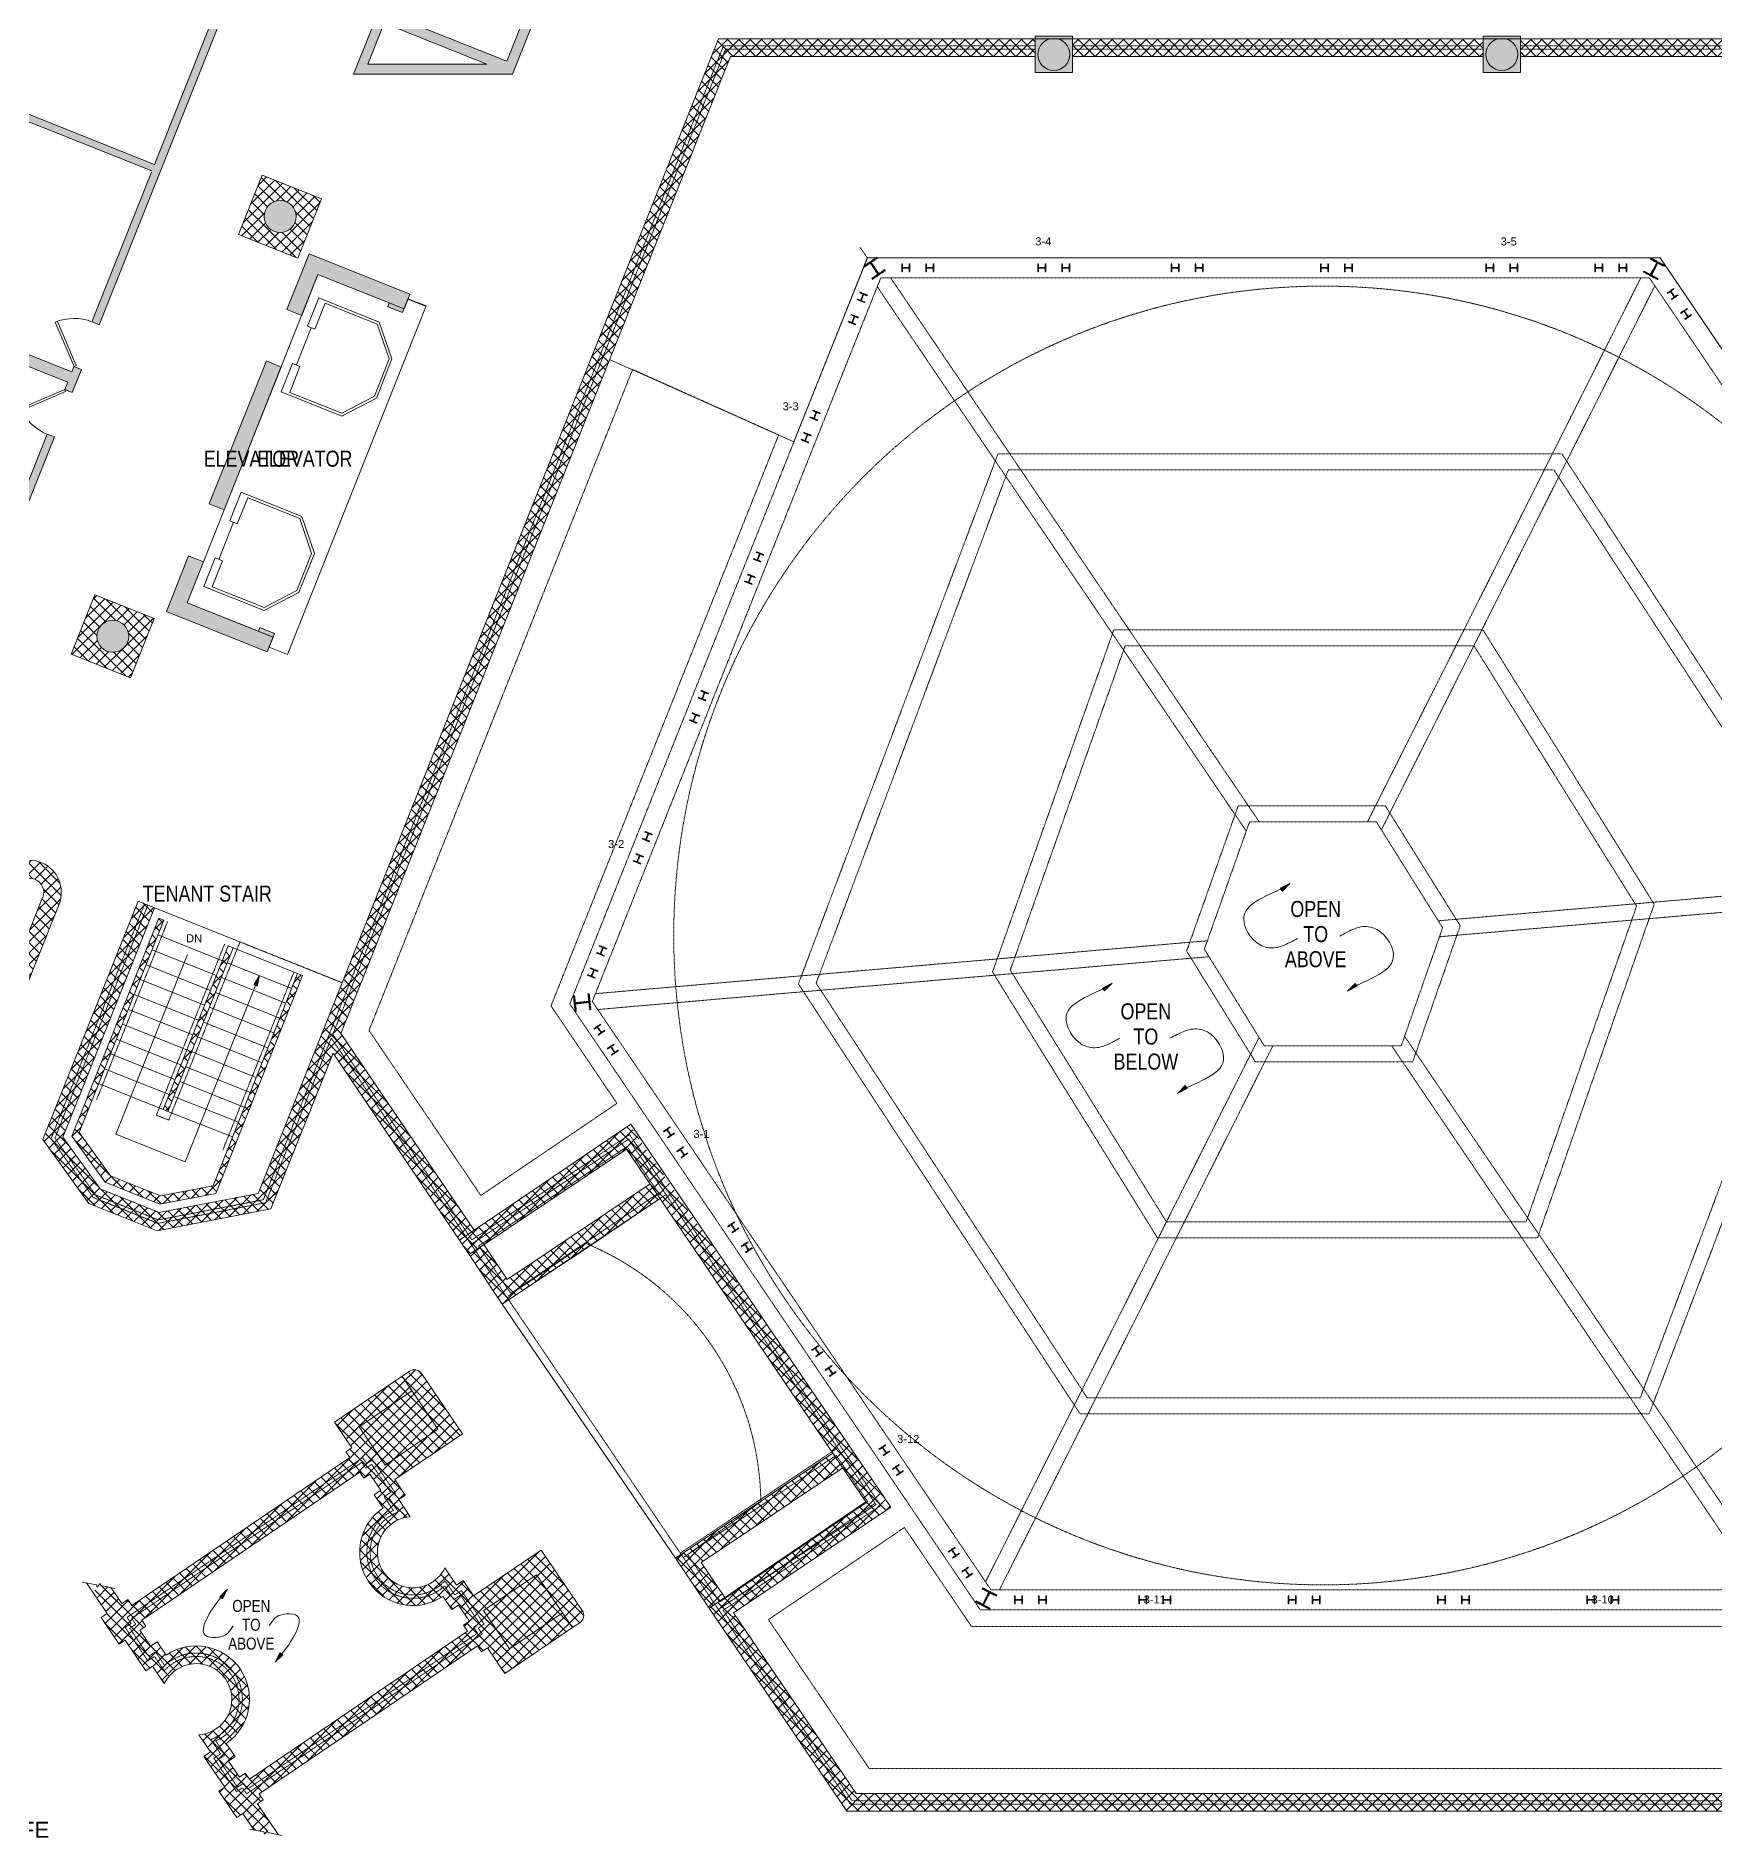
# Model space of a CAD drawing. Header units: inches. Extents: x -13 to 4331, y -638 to 2885.
# Drawn here: x 948 to 2208, y 160 to 1511 of the extents above; entities that cross this region are included whole.
import ezdxf

# ---------------------------------------------------------------- set-up
doc = ezdxf.new("R2010")
doc.units = ezdxf.units.IN
doc.header["$MEASUREMENT"] = 0
doc.linetypes.add('IMPORT-HIDDEN2 _2_', pattern=[0.09375, 0.0625, -0.03125])
doc.layers.get('DEFPOINTS').update_dxf_attribs({"lineweight": 9})
for name, color, linetype, lineweight in [('A-DOOR', 31, 'Continuous', 13), ('A-ELEV', 7, 'Continuous', 9), ('A-FLOR-LEVL', 7, 'Continuous', 9), ('A-FLOR-STRS', 7, 'Continuous', 9), ('A-GLAZ', 7, 'Continuous', 9), ('A-WALL', 113, 'Continuous', 9), ('A-WALL-PATT', 111, 'Continuous', 13), ('A-WALL-PRHT', 7, 'Continuous', 9), ('Chevy Chase Pavilion_3rd Floor Base_dwg', 8, 'Continuous', 9), ('DEMO', 7, 'IMPORT-HIDDEN2 _2_', 9), ('DEMO-RCP', 7, 'IMPORT-HIDDEN2 _2_', 9), ('NIC', 7, 'Continuous', 9), ('S-COLS', 52, 'Continuous', 13), ('SYMB', 7, 'Continuous', 9), ('TEXT', 7, 'Continuous', 9), ('TEXT - RCP', 7, 'Continuous', 9)]:
    doc.layers.add(name, color=color, linetype=linetype, lineweight=lineweight)
doc.styles.add('Arial', font='arial.ttf', dxfattribs={"height": 6})
doc.styles.add('Arial_1', font='arial.ttf', dxfattribs={"width": 0.8, "height": 12})
doc.styles.add('Arial_2', font='arial.ttf', dxfattribs={"width": 0.8, "height": 9})
doc.styles.add('Arial_3', font='arial.ttf', dxfattribs={"height": 12})
pattern_1 = [(45, (1725.905, 1495.674), (-4.24264, 4.24264), []), (135, (1725.905, 1495.674), (-4.24264, -4.24264), [])]
pattern_2 = [(45, (974.849, 1029.694), (-4.24264, 4.24264), []), (135, (974.849, 1029.694), (-4.24264, -4.24264), [])]
pattern_3 = [(45, (0, 0), (-4.24264, 4.24264), []), (135, (0, 0), (-4.24264, -4.24264), [])]

# ---------------------------------------------------------------- blocks, each defined once
blk = doc.blocks.new('Chevy Chase Pavilion_3rd Floor Base_dwg__U3-5518006-FIRST FLOOR POWER _ SIGNAL')
at = {"layer": 'A-DOOR', "color": 7, "lineweight": 9, "flags": 128}
blk.add_lwpolyline([(0, 0), (25.5, 25.5), (26.1, 24.8), (26.7, 24.2), (1.2, -1.2)], close=True, dxfattribs=at)
at = {"layer": 'A-DOOR', "color": 7, "lineweight": 9}
blk.add_arc((0, 0), 36, 0, 45, dxfattribs=at)
blk = doc.blocks.new('Chevy Chase Pavilion_3rd Floor Base_dwg__U3-5518005-FIRST FLOOR POWER _ SIGNAL')
at = {"layer": 'A-DOOR', "color": 7, "lineweight": 9, "flags": 128}
blk.add_lwpolyline([(0, 0), (25.5, 25.5), (26.1, 24.8), (26.7, 24.2), (1.2, -1.2)], close=True, dxfattribs=at)
at = {"layer": 'A-DOOR', "color": 7, "lineweight": 9}
blk.add_arc((0, 0), 36, 0, 45, dxfattribs=at)
blk = doc.blocks.new('Chevy Chase Pavilion_3rd Floor Base_dwg_cut-5518009-FIRST FLOOR POWER _ SIGNAL')
at = {"layer": 'SYMB', "flags": 128}
blk.add_lwpolyline([(-1, 0), (-0.125, 0), (-0.0625, -0.125), (0.0625, 0.125), (0.125, 0), (1, 0)], dxfattribs=at)
blk = doc.blocks.new('Chevy Chase Pavilion_3rd Floor Base_dwg_col-W-5518012-FIRST FLOOR POWER _ SIGNAL')
at = {"layer": 'A-WALL-PATT', "linetype": 'IMPORT-HIDDEN2 _2_', "lineweight": 9}
blk.add_hatch(color=7, dxfattribs=at).paths.add_polyline_path([(1, 1), (1, 0.92), (0.54, 0.92), (0.54, 0.08), (1, 0.08), (1, 0), (0, 0), (0, 0.08), (0.46, 0.08), (0.46, 0.92), (0, 0.92), (0, 1), (0.9, 1)], flags=0)
at = {"layer": 'DEMO', "flags": 128}
blk.add_lwpolyline([(0, 0.08), (0.46, 0.08), (0.46, 0.92), (0, 0.92), (0, 1), (1, 1), (1, 0.92), (0.54, 0.92), (0.54, 0.08), (1, 0.08), (1, 0), (0, 0)], close=True, dxfattribs=at)
blk = doc.blocks.new('Chevy Chase Pavilion_3rd Floor Base_dwg_col-W-5518015-FIRST FLOOR POWER _ SIGNAL')
at = {"layer": 'A-WALL-PATT', "linetype": 'IMPORT-HIDDEN2 _2_', "lineweight": 9}
blk.add_hatch(color=7, dxfattribs=at).paths.add_polyline_path([(1, 1), (0, 1), (0, 0.92), (0.46, 0.92), (0.46, 0.08), (0, 0.08), (0, 0), (1, 0), (1, 0.08), (0.54, 0.08), (0.54, 0.92), (1, 0.92)], flags=0)
at = {"layer": 'DEMO', "flags": 128}
blk.add_lwpolyline([(0, 0.08), (0.46, 0.08), (0.46, 0.92), (0, 0.92), (0, 1), (1, 1), (1, 0.92), (0.54, 0.92), (0.54, 0.08), (1, 0.08), (1, 0), (0, 0)], close=True, dxfattribs=at)
blk = doc.blocks.new('Chevy Chase Pavilion_3rd Floor Base_dwg-5020009-FIRST FLOOR POWER _ SIGNAL')
at = {"layer": 'A-FLOR-STRS'}
blk.add_hatch(color=256, dxfattribs=at).paths.add_polyline_path([(1114.3, 798.5), (1111.8, 799.4), (1116, 806.4)], flags=0)
at = {"layer": 'A-WALL-PATT', "lineweight": 9}
h = blk.add_hatch(color=7, dxfattribs=at)
h.paths.add_polyline_path([(1291.7, 1482.3), (1305.8, 1482.3), (1390.8, 1695.5), (1287.9, 1736.5), (1267.7, 1685.9), (1267.3, 1683.8), (1266.5, 1681.7), (1265.3, 1679.8), (1223.3, 1574.6), (1230, 1572), (1291.7, 1726.8), (1380.9, 1691.2), (1301.5, 1492.2), (1212.3, 1527.7), (1216.6, 1538.5), (1210, 1541.2), (1186.5, 1482.3), (1286.6, 1482.3)], flags=0)
h.paths.add_polyline_path([(1212.3, 1489.9), (1197.2, 1489.9), (1209.5, 1520.7), (1286.6, 1489.9), (1223.3, 1489.9)], flags=0)
h = blk.add_hatch(color=7, dxfattribs=at)
h.paths.add_polyline_path([(995.8, 1294.4), (1087.4, 1523.9), (1081.8, 1526.1), (1037.3, 1414.5), (873.9, 1479.9), (891.6, 1524.5), (886.1, 1526.7), (872.7, 1493.3), (805.9, 1520), (818.3, 1551.4), (812.7, 1553.6), (795.9, 1511.1), (648.3, 1570.3), (646.1, 1564.7), (793.8, 1505.9), (776.8, 1463.5), (782.4, 1461.3), (795, 1492.7), (861.8, 1466), (848.5, 1432.6), (854.1, 1430.4), (871.9, 1474.9), (1035.4, 1409.8), (990.3, 1296.7), (992.1, 1295.9)], flags=0)
h.paths.add_polyline_path([(864.5, 1472.6), (834.8, 1484.4), (840.7, 1499.3), (870.4, 1487.4), (864.6, 1473)], flags=0)
for points in [[(1697.9, 1483.7), (1725.9, 1483.7), (1725.9, 1510.8), (1697.9, 1510.8), (1697.9, 1485.5)], [(2033.9, 1483.7), (2061.9, 1483.7), (2061.9, 1510.8), (2033.9, 1510.8), (2033.9, 1485.5)], [(1131.6, 1363.6), (1133.9, 1363.8), (1136.1, 1364.5), (1138.2, 1365.6), (1140, 1367.1), (1141.5, 1368.9), (1142.6, 1371), (1143.3, 1373.3), (1143.6, 1375.6), (1143.3, 1377.9), (1142.6, 1380.2), (1141.5, 1382.3), (1140, 1384.1), (1138.2, 1385.6), (1136.1, 1386.7), (1133.9, 1387.4), (1131.6, 1387.6), (1129.2, 1387.4), (1127, 1386.7), (1124.9, 1385.6), (1123.1, 1384.1), (1121.6, 1382.3), (1120.5, 1380.2), (1119.8, 1377.9), (1119.6, 1375.6), (1119.8, 1373.3), (1120.5, 1371), (1121.6, 1368.9), (1123.1, 1367.1), (1124.9, 1365.6), (1127, 1364.5), (1129.2, 1363.8)], [(1147.7, 1301.5), (1159.9, 1332.1), (1213.3, 1310.8), (1212.2, 1308), (1223.4, 1303.6), (1228.9, 1317.5), (1153.2, 1347.7), (1136.5, 1305.9)], [(1089.5, 1155.6), (1132.2, 1262.7), (1121.2, 1267.4), (1078.4, 1160.1), (1087.4, 1156.5)], [(1121.9, 1049.1), (1127.4, 1063), (1116.3, 1067.5), (1115.2, 1064.7), (1061.8, 1086), (1074, 1116.6), (1062.8, 1121.1), (1046.2, 1079.3), (1115.2, 1051.7)], [(1006, 1048.8), (1008.4, 1049), (1010.6, 1049.7), (1012.7, 1050.8), (1014.5, 1052.3), (1016, 1054.1), (1017.1, 1056.2), (1017.8, 1058.5), (1018, 1060.8), (1017.8, 1063.1), (1017.1, 1065.4), (1016, 1067.5), (1014.5, 1069.3), (1012.7, 1070.8), (1010.6, 1071.9), (1008.4, 1072.6), (1006, 1072.8), (1003.7, 1072.6), (1001.4, 1071.9), (999.3, 1070.8), (997.5, 1069.3), (996, 1067.5), (994.9, 1065.4), (994.2, 1063.1), (994, 1060.8), (994.2, 1058.5), (994.9, 1056.2), (996, 1054.1), (997.5, 1052.3), (999.3, 1050.8), (1001.4, 1049.7), (1003.7, 1049)]]:
    blk.add_hatch(color=7, dxfattribs=at).paths.add_polyline_path(points, flags=0)
h = blk.add_hatch(color=7, dxfattribs=at)
h.paths.add_polyline_path([(975.6, 1243.7), (982.5, 1261), (976.9, 1263.2), (975.3, 1259.2), (811.8, 1324.5), (840.7, 1396.9), (801.9, 1412.6), (799.6, 1407.1), (832.9, 1393.6), (810.7, 1337.9), (716, 1375.8), (738.3, 1431.5), (766.1, 1420.4), (769.1, 1427.9), (763.5, 1430.1), (762.8, 1428.2), (734.9, 1439.3), (705.9, 1366.8), (572.2, 1420.2), (569.1, 1412.3), (702.9, 1358.9), (673.9, 1286.3), (701.8, 1275.3), (701.1, 1273.3), (706.6, 1271.1), (709.6, 1278.6), (681.7, 1289.7), (704, 1345.4), (798.8, 1307.8), (776.5, 1252), (743, 1265.2), (740.8, 1259.7), (779.9, 1244.2), (808.8, 1316.7), (972.3, 1251.5), (970.1, 1245.9), (975.3, 1243.8)], flags=0)
h.paths.add_polyline_path([(800.6, 1313.5), (706.1, 1351), (713.8, 1370.2), (808.2, 1332.4), (801.9, 1316.7)], flags=0)
h = blk.add_hatch(color=7, dxfattribs=at)
h.paths.add_polyline_path([(871.4, 982.3), (962.3, 1210.3), (956.7, 1212.5), (912.2, 1100.9), (748.8, 1166.3), (766.6, 1210.8), (761, 1213), (747.7, 1179.6), (680.8, 1206.3), (693.2, 1237.7), (687.6, 1240), (670.8, 1197.5), (523.2, 1256.6), (521, 1251), (668.7, 1192.3), (651.9, 1149.9), (657.5, 1147.6), (669.9, 1179), (736.8, 1152.3), (723.4, 1119), (729, 1116.7), (746.8, 1161.3), (910.3, 1096.2), (865.8, 984.6), (868.8, 983.4)], flags=0)
h.paths.add_polyline_path([(738.3, 1158.9), (710.5, 1170), (709.9, 1171.3), (715.1, 1184.3), (716.4, 1184.9), (744.3, 1173.8), (744.8, 1172.5), (739.6, 1159.5)], flags=0)
at = {"layer": 'A-WALL-PRHT'}
h = blk.add_hatch(dxfattribs=at)
h.set_pattern_fill('FP_2', color=256, style=0, pattern_type=2)
h.set_pattern_definition(pattern_1)
h.paths.add_polyline_path([(1999, 179.6), (2886.2, 179.6), (2877.3, 192.9), (1563.5, 192.9), (1471.7, 328.3), (1589.5, 407.7), (1393.6, 694.3), (1277.1, 615.4), (1177.1, 762.9), (1469.3, 1495.7), (1697.9, 1495.7), (1697.9, 1508.9), (1460.3, 1508.9), (1115, 642.9), (1040.7, 628.7), (996.5, 646.3), (968.6, 685.1), (1037.3, 857.2), (1025, 862.1), (953.6, 683.3), (988, 635.5), (1039.3, 615), (1124.6, 631.3), (1171.2, 748.1), (1273.3, 597.2), (1391.3, 676.1), (1570.9, 411.6), (1453.3, 331.9), (1556.5, 179.6), (1823.9, 179.6)], flags=0)
h = blk.add_hatch(dxfattribs=at)
h.set_pattern_fill('FP_2', color=256, style=0, pattern_type=2)
h.set_pattern_definition(pattern_1)
h.paths.add_polyline_path([(2033.9, 1495.7), (2033.9, 1508.9), (1725.9, 1508.9), (1725.9, 1495.7), (1999, 1495.7)], flags=0)
h = blk.add_hatch(dxfattribs=at)
h.set_pattern_fill('FP_2', color=256, style=0, pattern_type=2)
h.set_pattern_definition(pattern_1)
h.paths.add_polyline_path([(2592.8, 733.8), (2661.5, 906.3), (2253.1, 1508.9), (2061.9, 1508.9), (2061.9, 1495.7), (2246, 1495.7), (2646.6, 904.6), (2580.5, 738.7)], flags=0)
h = blk.add_hatch(dxfattribs=at)
h.set_pattern_fill('FP_7', color=256, style=0, pattern_type=2)
h.set_pattern_definition(pattern_2)
h.paths.add_polyline_path([(1144.9, 1344.5), (1162.6, 1389), (1118.1, 1406.7), (1100.4, 1362.2), (1142.6, 1345.4)], flags=0)
h.paths.add_polyline_path([(1131.6, 1363.6), (1129.2, 1363.8), (1127, 1364.5), (1124.9, 1365.6), (1123.1, 1367.1), (1121.6, 1368.9), (1120.5, 1371), (1119.8, 1373.3), (1119.6, 1375.6), (1119.8, 1377.9), (1120.5, 1380.2), (1121.6, 1382.3), (1123.1, 1384.1), (1124.9, 1385.6), (1127, 1386.7), (1129.2, 1387.4), (1131.6, 1387.6), (1133.9, 1387.4), (1136.1, 1386.7), (1138.2, 1385.6), (1140, 1384.1), (1141.5, 1382.3), (1142.6, 1380.2), (1143.3, 1377.9), (1143.6, 1375.6), (1143.3, 1373.3), (1142.6, 1371), (1141.5, 1368.9), (1140, 1367.1), (1138.2, 1365.6), (1136.1, 1364.5), (1133.9, 1363.8)], flags=0)
h = blk.add_hatch(dxfattribs=at)
h.set_pattern_fill('FP_7', color=256, style=0, pattern_type=2)
h.set_pattern_definition(pattern_2)
h.paths.add_polyline_path([(1019.3, 1029.7), (1037.1, 1074.2), (992.6, 1091.9), (974.8, 1047.4), (1017.1, 1030.6)], flags=0)
h.paths.add_polyline_path([(1006, 1048.8), (1003.7, 1049), (1001.4, 1049.7), (999.3, 1050.8), (997.5, 1052.3), (996, 1054.1), (994.9, 1056.2), (994.2, 1058.5), (994, 1060.8), (994.2, 1063.1), (994.9, 1065.4), (996, 1067.5), (997.5, 1069.3), (999.3, 1070.8), (1001.4, 1071.9), (1003.7, 1072.6), (1006, 1072.8), (1008.4, 1072.6), (1010.6, 1071.9), (1012.7, 1070.8), (1014.5, 1069.3), (1016, 1067.5), (1017.1, 1065.4), (1017.8, 1063.1), (1018, 1060.8), (1017.8, 1058.5), (1017.1, 1056.2), (1016, 1054.1), (1014.5, 1052.3), (1012.7, 1050.8), (1010.6, 1049.7), (1008.4, 1049)], flags=0)
h = blk.add_hatch(dxfattribs=at)
h.set_pattern_fill('FP_4', color=256, style=0, pattern_type=2)
h.set_pattern_definition([(45, (1731.943, 1493.266), (-4.24264, 4.24264), []), (135, (1731.943, 1493.266), (-4.24264, -4.24264), [])])
h.paths.add_polyline_path([(927.2, 763.3), (965.7, 859.9), (966.8, 863.2), (967.3, 866.6), (967.4, 870), (967, 873.4), (966.1, 876.7), (964.8, 879.8), (963, 882.8), (960.8, 885.4), (958.3, 887.7), (955.4, 889.6), (952.3, 891.1), (948.8, 892.2), (945.7, 892.7), (942.3, 892.8), (938.9, 892.4), (935.6, 891.5), (932.4, 890.1), (929.5, 888.3), (926.9, 886.2), (924.6, 883.6), (922.6, 880.8), (921.2, 877.7), (882.6, 781.1), (894.9, 776.2), (933.5, 872.8), (934.5, 874.8), (935.9, 876.5), (937.7, 877.9), (939.7, 878.9), (941.9, 879.4), (944.1, 879.5), (946.4, 879.2), (948.5, 878.3), (950.3, 877.1), (951.9, 875.5), (953.1, 873.6), (953.9, 871.5), (954.2, 869.2), (954, 867), (953.4, 864.8), (914.9, 768.2)], flags=0)
h = blk.add_hatch(dxfattribs=at)
h.set_pattern_fill('FP_2', color=256, style=0, pattern_type=2)
h.set_pattern_definition(pattern_1)
h.paths.add_polyline_path([(1041.2, 634.9), (1083.2, 643), (1148.4, 806.4), (1144.6, 807.9), (1081.2, 648.7), (1041.8, 641.2), (1004.2, 656.2), (980.8, 688.7), (1044.3, 847.9), (1040.6, 849.4), (975.4, 685.9), (1000.3, 651.3), (1040.7, 635.2)], flags=0)
h = blk.add_hatch(dxfattribs=at)
h.set_pattern_fill('FP_2', color=256, style=0, pattern_type=2)
h.set_pattern_definition(pattern_1)
h.paths.add_polyline_path([(1047.4, 704.5), (1096.3, 827.2), (1092.6, 828.6), (1043.7, 706), (1044.3, 705.8)], flags=0)
h = blk.add_hatch(dxfattribs=at)
h.set_pattern_fill('FP_12', color=256, style=0, pattern_type=2)
h.set_pattern_definition(pattern_3)
h.paths.add_polyline_path([(1298.1, 560), (1416.5, 639.1), (1409, 650.2), (1301.8, 578.5), (1284.4, 604.6), (1273.3, 597.2), (1285.7, 578.5)], flags=0)
h = blk.add_hatch(dxfattribs=at)
h.set_pattern_fill('FP_2', color=256, style=0, pattern_type=2)
h.set_pattern_definition(pattern_1)
h.paths.add_polyline_path([(1120.9, 163.9), (1125.1, 169.5), (1114.5, 185.2), (1118.9, 188.2), (1115.9, 192.7), (1279.6, 303.6), (1282.6, 299.2), (1287, 302.2), (1300.1, 282.9), (1356.3, 321), (1357.6, 322.1), (1358.6, 323.6), (1359.1, 325.2), (1359.2, 327), (1358.9, 328.7), (1358.1, 330.2), (1327.4, 375.4), (1276.7, 341.1), (1268.9, 352.6), (1263.9, 349.2), (1255.2, 362.1), (1253.4, 358.9), (1251.2, 356.1), (1248.7, 353.6), (1245.8, 351.4), (1242.6, 349.7), (1239.3, 348.4), (1235.8, 347.5), (1232.2, 347.1), (1228.6, 347.2), (1224.8, 347.9), (1221.6, 348.9), (1218.3, 350.4), (1215.3, 352.4), (1212.6, 354.7), (1210.1, 357.4), (1208.1, 360.4), (1206.5, 363.6), (1205.4, 367), (1204.7, 370.6), (1204.5, 374.2), (1204.8, 377.7), (1205.5, 381.3), (1206.8, 384.7), (1208.4, 387.8), (1210.5, 390.8), (1213, 393.4), (1215.8, 395.7), (1218.8, 397.6), (1222.1, 399), (1225.6, 400), (1229.2, 400.5), (1220.5, 413.4), (1225.4, 416.7), (1217.6, 428.3), (1268.3, 462.6), (1237.7, 507.9), (1236.5, 509.2), (1235.1, 510.1), (1233.4, 510.7), (1231.7, 510.8), (1230, 510.4), (1228.5, 509.6), (1172.3, 471.5), (1185.3, 452.2), (1180.9, 449.2), (1183.9, 444.8), (1020.2, 333.8), (1017.2, 338.3), (1012.8, 335.3), (1004.6, 347.4), (995.4, 349.1), (991.1, 343.6), (1001.8, 327.8), (997.3, 324.8), (1010.8, 304.9), (1015.3, 308), (1030.9, 284.9), (1035.9, 288.3), (1044.6, 275.4), (1046.4, 278.5), (1048.6, 281.4), (1051.1, 283.9), (1054, 286.1), (1057.2, 287.8), (1060.5, 289.1), (1064, 290), (1067.6, 290.3), (1071.2, 290.2), (1075.1, 289.5), (1078.2, 288.6), (1081.5, 287), (1084.5, 285.1), (1087.3, 282.8), (1089.7, 280.1), (1091.7, 277.1), (1093.3, 273.9), (1094.4, 270.5), (1095.1, 266.9), (1095.3, 263.3), (1095, 259.7), (1094.3, 256.2), (1093.1, 252.8), (1091.4, 249.6), (1089.3, 246.7), (1086.8, 244.1), (1084, 241.8), (1081, 239.9), (1077.7, 238.5), (1074.2, 237.5), (1070.6, 236.9), (1079.3, 224.1), (1074.4, 220.7), (1090, 197.7), (1085.6, 194.6), (1099, 174.8), (1103.5, 177.8), (1111.7, 165.7), (1115.9, 164.9)], flags=0)
h.paths.add_polyline_path([(1108.5, 203.7), (1105.4, 208.1), (1101, 205.1), (1092.8, 217.2), (1097.7, 220.6), (1091, 230.5), (1094.5, 233.1), (1097.6, 236.1), (1100.4, 239.4), (1102.9, 243), (1104.9, 246.8), (1106.5, 250.8), (1107.6, 255), (1108.3, 259.3), (1108.6, 263.6), (1108.3, 267.9), (1107.6, 272.2), (1106.5, 276.4), (1104.9, 280.4), (1102.9, 284.2), (1100.4, 287.8), (1097.6, 291.1), (1094.5, 294.1), (1091, 296.7), (1087.3, 299), (1083.4, 300.8), (1079.3, 302.2), (1074.8, 303.1), (1070.7, 303.6), (1066.4, 303.6), (1062.1, 303.1), (1057.9, 302.2), (1053.8, 300.8), (1049.8, 299), (1046.1, 296.7), (1039.4, 306.7), (1034.4, 303.3), (1026.2, 315.4), (1030.7, 318.4), (1027.7, 322.9), (1191.3, 433.8), (1194.4, 429.4), (1198.8, 432.4), (1207, 420.3), (1202.1, 416.9), (1208.8, 407), (1205.3, 404.4), (1202.2, 401.4), (1199.4, 398.1), (1197, 394.5), (1194.9, 390.7), (1193.3, 386.6), (1192.2, 382.5), (1191.5, 378.2), (1191.2, 373.9), (1191.5, 369.5), (1192.2, 365.3), (1193.3, 361.1), (1194.9, 357.1), (1197, 353.2), (1199.4, 349.7), (1202.2, 346.4), (1205.3, 343.4), (1208.8, 340.8), (1212.6, 338.5), (1216.4, 336.7), (1220.5, 335.3), (1225, 334.4), (1229.1, 333.9), (1233.4, 333.9), (1237.7, 334.4), (1241.9, 335.3), (1246, 336.7), (1250, 338.5), (1253.7, 340.8), (1260.4, 330.8), (1265.4, 334.2), (1273.6, 322.1), (1269.1, 319.1), (1272.1, 314.6), (1110.6, 205.1)], flags=0)
h = blk.add_hatch(dxfattribs=at)
h.set_pattern_fill('FP_12', color=256, style=0, pattern_type=2)
h.set_pattern_definition(pattern_3)
h.paths.add_polyline_path([(1453.3, 331.9), (1465.1, 339.8), (1447.4, 366.2), (1553.5, 437.1), (1546, 448.2), (1428.2, 369.4), (1447.4, 340.6)], flags=0)
at = {"layer": 'TEXT'}
for points in [[(1749.9, 794.8), (1748.4, 797), (1755.6, 800.6)], [(1804.7, 718), (1810.4, 723.8), (1812, 721.6)]]:
    blk.add_hatch(color=256, dxfattribs=at).paths.add_polyline_path(points, flags=0)
at = {"layer": 'TEXT - RCP'}
for points in [[(1883.3, 869.7), (1881.7, 871.8), (1888.9, 875.4)], [(1932.1, 794.7), (1937.8, 800.5), (1939.3, 798.3)], [(1088.4, 338.9), (1086.2, 340.5), (1092, 346.2)], [(1127.8, 291.3), (1131.4, 298.5), (1133.6, 297)]]:
    blk.add_hatch(color=256, dxfattribs=at).paths.add_polyline_path(points, flags=0)
at = {"layer": 'A-ELEV'}
for p, q in [((1154.8, 1292.2), (1143.7, 1264.3)), ((1096.6, 1146.3), (1085.5, 1118.5))]:
    blk.add_line(p, q, dxfattribs=at)
at = {"layer": 'A-ELEV', "flags": 128}
for points in [[(1215.4, 1268.8), (1205.9, 1296.5), (1160.5, 1314.7), (1152, 1293.3), (1157.6, 1291.1), (1165.3, 1310.6), (1204.3, 1295), (1213.3, 1268.8)], [(1215.4, 1268.8), (1203.8, 1239.5), (1177.8, 1225.9), (1132.3, 1244.1), (1140.9, 1265.4), (1146.4, 1263.2), (1138.7, 1243.7), (1177.7, 1228.1), (1202.2, 1241), (1213.3, 1268.8)]]:
    blk.add_lwpolyline(points, dxfattribs=at)
blk.add_lwpolyline([(1144, 1095.1), (1119.5, 1082.3), (1080.5, 1097.9), (1088.3, 1117.4), (1082.7, 1119.6), (1074.2, 1098.2), (1119.6, 1080.1), (1145.6, 1093.7), (1157.3, 1123), (1147.8, 1150.7), (1102.3, 1168.8), (1093.8, 1147.5), (1099.4, 1145.2), (1107.2, 1164.7), (1146.2, 1149.2), (1155.1, 1123)], close=True, dxfattribs=at)
at = {"layer": 'A-FLOR-LEVL', "flags": 128}
blk.add_lwpolyline([(2342.6, 192.9), (2492.7, 569.2), (2373.3, 616.8), (2479.4, 882.9), (2166.6, 1344.7), (1572, 1344.7), (1516.9, 1206.7), (1378.7, 1268.5)], dxfattribs=at)
blk.add_lwpolyline([(1159.9, 1332.1), (1061.8, 1086), (1126.3, 1060.2), (1123.3, 1052.6), (1137, 1047.1), (1241.2, 1308.6), (1227.5, 1314), (1224.5, 1306.4)], close=True, dxfattribs=at)
at = {"layer": 'A-FLOR-STRS'}
for p, q in [((1035.4, 825.6), (1083.7, 806.3)), ((1039.9, 836.8), (1088.2, 817.5)), ((1144.6, 807.9), (1096.3, 827.2)), ((1031, 814.5), (1079.3, 795.2)), ((1140.2, 796.7), (1091.9, 816)), ((1026.5, 803.3), (1074.8, 784.1)), ((1135.8, 785.6), (1087.5, 804.9)), ((1111.8, 799.4), (1116, 806.4)), ((1114.3, 798.5), (1111.8, 799.4)), ((1116, 806.4), (1114.3, 798.5)), ((1022.1, 792.2), (1070.4, 772.9)), ((1131.3, 774.5), (1083, 793.7)), ((1017.7, 781), (1066, 761.8)), ((1122.4, 752.2), (1074.1, 771.4)), ((1126.9, 763.3), (1078.6, 782.6)), ((1008.8, 758.7), (1057.1, 739.5)), ((1013.2, 769.9), (1061.5, 750.6)), ((1118, 741), (1069.7, 760.3)), ((1004.3, 747.6), (1052.6, 728.3)), ((1113.5, 729.9), (1065.2, 749.1)), ((999.9, 736.4), (1048.2, 717.2)), ((1109.1, 718.7), (1060.8, 738)), ((1043.7, 706), (995.4, 725.3)), ((1104.6, 707.6), (1056.3, 726.8)), ((1095.7, 685.3), (1047.4, 704.5)), ((1100.2, 696.4), (1051.9, 715.7))]:
    blk.add_line(p, q, dxfattribs=at)
at = {"layer": 'A-FLOR-STRS', "flags": 128}
blk.add_lwpolyline([(1116, 806.4), (1060.3, 666.6), (1008.3, 687.4), (1062.1, 822.2)], dxfattribs=at)
at = {"layer": 'A-GLAZ'}
blk.add_line((1240.6, 1308.3), (1227.3, 1313.6), dxfattribs=at)
at = {"layer": 'A-GLAZ', "flags": 128}
blk.add_lwpolyline([(1123.3, 1052.6), (1137, 1047.1), (1241.2, 1308.6), (1227.5, 1314)], dxfattribs=at)
at = {"layer": 'A-WALL', "color": 7}
blk.add_line((970, 1245.9), (975.6, 1243.7), dxfattribs=at)
at = {"layer": 'A-WALL', "color": 7, "flags": 128}
for points in [[(1287.9, 1736.5), (1390.8, 1695.5), (1305.8, 1482.3), (1186.5, 1482.3), (1210, 1541.2), (1216.6, 1538.5), (1212.3, 1527.7), (1301.5, 1492.2), (1380.9, 1691.2), (1291.7, 1726.8)], [(891.6, 1524.5), (873.9, 1479.9), (1037.3, 1414.5), (1081.8, 1526.1), (1087.4, 1523.9), (995.8, 1294.4), (990.3, 1296.7), (1035, 1408.9)], [(854.1, 1430.4), (871.9, 1474.9), (1035.4, 1409.8)], [(799.7, 1407.1), (801.9, 1412.6), (840.7, 1396.9), (811.8, 1324.5), (975.3, 1259.2), (976.9, 1263.2), (982.5, 1261), (975.6, 1243.7)], [(740.8, 1259.7), (779.9, 1244.2), (808.8, 1316.7), (972.3, 1251.5), (970.1, 1245.9)], [(766.6, 1210.8), (748.8, 1166.3), (912.2, 1100.9), (956.7, 1212.5), (962.3, 1210.3), (871.4, 982.3), (865.8, 984.6), (910.3, 1096.2), (746.8, 1161.3), (729, 1116.7)], [(1061.8, 1086), (1115.2, 1064.7), (1116.3, 1067.5), (1127.4, 1063), (1121.9, 1049.1), (1046.2, 1079.3), (1062.8, 1121.1), (1074, 1116.6), (1061.8, 1086)]]:
    blk.add_lwpolyline(points, dxfattribs=at)
for points in [[(1286.6, 1489.9), (1197.2, 1489.9), (1209.5, 1520.7)], [(1697.9, 1510.8), (1725.9, 1510.8), (1725.9, 1483.7), (1697.9, 1483.7)], [(2033.9, 1510.8), (2061.9, 1510.8), (2061.9, 1483.7), (2033.9, 1483.7)], [(1213.3, 1310.8), (1212.2, 1308), (1223.4, 1303.6), (1228.9, 1317.5), (1153.2, 1347.7), (1136.5, 1305.9), (1147.7, 1301.5), (1159.9, 1332.1)], [(1121.2, 1267.4), (1132.2, 1262.7), (1089.5, 1155.6), (1078.4, 1160.1)]]:
    blk.add_lwpolyline(points, close=True, dxfattribs=at)
at = {"layer": 'A-WALL-PRHT'}
for p, q in [((2033.9, 1508.9), (1725.9, 1508.9)), ((2033.9, 1495.7), (1725.9, 1495.7)), ((953.4, 864.8), (914.9, 768.2)), ((975.4, 685.9), (1040.6, 849.4)), ((1277.1, 615.4), (1266, 607.9))]:
    blk.add_line(p, q, dxfattribs=at)
at = {"layer": 'A-WALL-PRHT', "flags": 128}
for points in [[(2886.2, 179.6), (1556.5, 179.6), (1453.3, 331.9), (1570.9, 411.6), (1391.3, 676.1), (1273.3, 597.2), (1171.2, 748.1), (1124.6, 631.3), (1039.3, 615), (988, 635.5), (953.6, 683.3), (1025, 862.1), (1037.3, 857.2), (968.6, 685.1), (996.5, 646.3), (1040.7, 628.7), (1115, 642.9), (1460.3, 1508.9), (1697.9, 1508.9)], [(2061.9, 1508.9), (2253.1, 1508.9), (2661.5, 906.3), (2592.8, 733.8)], [(2877.3, 192.9), (1563.5, 192.9), (1471.7, 328.3), (1589.5, 407.7), (1394.7, 695), (1277.1, 615.4), (1177.1, 762.9), (1469.3, 1495.7), (1697.9, 1495.7)], [(2061.9, 1495.7), (2246, 1495.7), (2646.6, 904.6), (2580.5, 738.7)], [(965.7, 859.9), (780.1, 394.3), (723.4, 416.9), (746, 473.6), (802.7, 451)], [(1040.6, 849.4), (1044.3, 847.9), (980.8, 688.7), (1004.2, 656.2), (1041.8, 641.2), (1081.2, 648.7), (1144.6, 807.9), (1148.4, 806.4), (1083.2, 643), (1041.2, 634.9), (1000.3, 651.3), (975.4, 685.9)], [(1409, 650.2), (1301.8, 578.5), (1284.3, 604.7), (1273.3, 597.2), (1298.1, 560), (1416.2, 638.9)], [(1228.5, 509.6), (1223, 505.9), (1249.9, 466.2), (1210.2, 439.2), (1190.7, 468), (1230.4, 494.9), (1223, 505.9), (1172.3, 471.5), (1185.3, 452.2), (1180.9, 449.2), (1183.9, 444.8), (1020.2, 333.8), (1017.2, 338.3), (1012.8, 335.3), (1004.6, 347.4)], [(1237.7, 507.9), (1268.3, 462.6), (1217.6, 428.3), (1225.4, 416.7), (1220.5, 413.4), (1229.2, 400.5)], [(1453.3, 331.9), (1428.2, 369.4), (1546, 448.2)], [(1208.8, 407), (1202.1, 416.9), (1207, 420.3), (1198.8, 432.4), (1194.4, 429.4), (1191.3, 433.8), (1027.7, 322.9), (1030.7, 318.4), (1026.2, 315.4), (1034.4, 303.3), (1039.4, 306.7), (1046.1, 296.7)], [(1553.5, 437.1), (1447.4, 366.2), (1465.1, 339.8)], [(1255.2, 362.1), (1263.9, 349.2), (1268.9, 352.6), (1276.7, 341.1), (1327.4, 375.4), (1358.1, 330.2)], [(1356.3, 321), (1350.8, 317.3), (1323.9, 357), (1284.2, 330.1), (1303.7, 301.3), (1343.4, 328.3), (1350.8, 317.3), (1300.1, 282.9), (1287, 302.2), (1282.6, 299.2), (1279.6, 303.6), (1115.9, 192.7), (1118.9, 188.2), (1114.5, 185.2), (1130.1, 162.2)], [(986.2, 350.9), (1001.8, 327.8), (997.3, 324.8), (1010.8, 304.9), (1015.3, 308), (1030.9, 284.9), (1035.9, 288.3), (1044.6, 275.4)], [(1091, 230.5), (1097.7, 220.6), (1092.8, 217.2), (1101, 205.1), (1105.4, 208.1), (1108.5, 203.7), (1272.1, 314.6), (1269.1, 319.1), (1273.6, 322.1), (1265.4, 334.2), (1260.4, 330.8), (1253.7, 340.8)], [(1111.7, 165.7), (1103.5, 177.8), (1099, 174.8), (1085.6, 194.6), (1090, 197.7), (1074.4, 220.7), (1079.3, 224.1), (1070.6, 236.9)]]:
    blk.add_lwpolyline(points, dxfattribs=at)
for points in [[(1118.1, 1406.7), (1162.6, 1389), (1144.9, 1344.5), (1100.4, 1362.2)], [(992.6, 1091.9), (1037.1, 1074.2), (1019.3, 1029.7), (974.8, 1047.4)], [(1092.6, 828.6), (1043.7, 706), (1047.4, 704.5), (1096.3, 827.2)]]:
    blk.add_lwpolyline(points, close=True, dxfattribs=at)
at = {"layer": 'A-WALL-PRHT'}
for centre, radius, start, end in [((943.4, 868.8), 24, 338.258, 155.662), ((943.4, 868.6), 10.8, 339.556, 156.96), ((1232.2, 504.1), 6.62, 34.13, 124.13), ((1231.2, 373.9), 40, 124.13, 304.13), ((1231.2, 373.9), 26.7, 94.4387, 333.8213), ((1352.6, 326.5), 6.62, 304.13, 34.13), ((1068.6, 263.6), 40, 304.13, 124.13), ((1068.6, 263.6), 26.7, 274.4387, 153.8213)]:
    blk.add_arc(centre, radius, start, end, dxfattribs=at)
at = {"layer": 'DEFPOINTS', "linetype": 'IMPORT-HIDDEN2 _2_'}
blk.add_circle((1913.8, 836.4), 487, dxfattribs=at)
at = {"layer": 'DEMO'}
for p, q in [((2033.9, 1503.5), (1725.9, 1503.5)), ((2033.9, 1501), (1725.9, 1501)), ((1572, 1344.7), (1566.3, 1352.7)), ((1589.4, 1329.7), (1865.9, 921.7)), ((2152.2, 1329.7), (1947.2, 921.7)), ((1579.4, 1323), (1856, 915)), ((2162.7, 1323.7), (1957.6, 915.7)), ((2000.2, 847.4), (2458.5, 887)), ((2000.6, 835.4), (2460.2, 875.1)), ((1047.1, 846.8), (993.8, 713)), ((1368, 792.8), (1827.6, 832.5)), ((1369.7, 780.9), (1828.2, 820.5)), ((1141.9, 809), (1088.5, 675.3)), ((1865.8, 759.9), (1660.7, 351.7)), ((1975.2, 760.5), (2251.8, 352.5)), ((1876.2, 753.7), (1671.1, 345.7)), ((1965.3, 753.7), (2241.8, 345.7))]:
    blk.add_line(p, q, dxfattribs=at)
at = {"layer": 'DEMO', "flags": 128}
for points in [[(1032.3, 859.2), (962.6, 684.4), (993, 641.9), (1040.1, 623.1), (1118.9, 638.2), (1464, 1503.5), (1697.9, 1503.5)], [(2880.9, 187.5), (1560.6, 187.5), (1463.8, 330.3), (1582, 408.9), (1393.6, 687.1), (1275.4, 608.1), (1171.1, 762.3), (1465.7, 1501), (1697.9, 1501)], [(2061.9, 1503.5), (2250.2, 1503.5), (2655.5, 905.6), (2587.8, 735.8)], [(2061.9, 1501), (2248.9, 1501), (2652.7, 905.3), (2585.5, 736.7)], [(2882.6, 185), (1559.3, 185), (1460.3, 330.9), (1578.5, 409.6), (1392.9, 683.6), (1274.8, 604.7), (1169.9, 759.5), (1120.7, 636), (1039.9, 620.5), (991.4, 639.9), (959.7, 684), (1029.9, 860.1)], [(1089.8, 829.8), (1038.7, 701.6), (1048, 697.9), (1101.4, 831.6), (1178, 801)], [(1274.8, 604.7), (1302.9, 563.2), (1360.2, 601), (1421, 642.2)], [(1549.8, 452.1), (1431.7, 373.2), (1460.3, 330.9), (1577.8, 410.6)], [(1220.3, 404.1), (1213, 414.8), (1218, 418.2), (1200.9, 443.3), (1196.5, 440.3), (1193.5, 444.8), (1016.7, 325), (1019.7, 320.5), (1015.3, 317.5), (1032.3, 292.4), (1037.3, 295.7), (1044.6, 285)], [(1216.5, 405.2), (1209.5, 415.5), (1214.5, 418.8), (1200.2, 439.8), (1195.8, 436.8), (1192.8, 441.3), (1020.2, 324.3), (1023.2, 319.8), (1018.8, 316.8), (1033, 295.8), (1038, 299.2), (1044.9, 288.9)], [(1079.5, 233.4), (1086.8, 222.7), (1081.8, 219.3), (1098.9, 194.2), (1103.3, 197.2), (1106.4, 192.7), (1283.1, 312.5), (1280.1, 317), (1284.5, 320), (1267.5, 345.1), (1262.5, 341.8), (1255.2, 352.5)], [(1083.3, 232.3), (1090.3, 222), (1085.3, 218.6), (1099.6, 197.6), (1104, 200.6), (1107, 196.2), (1279.6, 313.2), (1276.6, 317.6), (1281, 320.6), (1266.8, 341.7), (1261.8, 338.3), (1254.9, 348.6)]]:
    blk.add_lwpolyline(points, dxfattribs=at)
for points in [[(1348.8, 785.1), (1656.7, 330.7), (2259.2, 330.7), (2479.4, 882.9), (2166.6, 1344.7), (1572, 1344.7)], [(1365.7, 786.9), (1664.7, 345.7), (2249.1, 345.7), (2462.6, 881.1), (2158.6, 1329.7), (1582.1, 1329.7)], [(1505.5, 1211.8), (1395.9, 1260.9), (1198.2, 765.2), (1282.1, 641.4), (1384.2, 710.5), (1334.7, 783.6)], [(1520.3, 800.1), (1731.5, 477.7), (2158.5, 477.7), (2307.7, 868.5), (2092.9, 1197.7), (1670, 1197.7)], [(1533.6, 800.6), (1736.9, 489.7), (2151.8, 489.7), (2294.5, 868.1), (2086.9, 1185.7), (1677.8, 1185.7)], [(1665.9, 809), (1789.6, 609.7), (2074.7, 609.7), (2162.2, 859.9), (2033.7, 1065.7), (1756.9, 1065.7)], [(1679.2, 810.4), (1796.3, 621.7), (2066.2, 621.7), (2149, 858.4), (2027, 1053.7), (1765.4, 1053.7)], [(1811.5, 824.7), (1863, 741.7), (1981.1, 741.7), (2016.7, 843.7), (1960.5, 933.7), (1850.2, 933.7)], [(1824.8, 826.1), (1869.7, 753.7), (1972.5, 753.7), (2003.5, 842.2), (1953.8, 921.7), (1858.7, 921.7)], [(1280.4, 603.6), (1304.5, 568), (1415.4, 643.2), (1391.8, 678.1)], [(1599.8, 392.4), (1497.8, 323.3), (1573.4, 211.6), (2350.1, 211.6), (2492.7, 569.2), (2384.9, 612.2), (2267.7, 318.2), (1650.1, 318.2)], [(1437.2, 372.1), (1461.3, 336.5), (1572.3, 411.7), (1548.7, 446.5)]]:
    blk.add_lwpolyline(points, close=True, dxfattribs=at)
at = {"layer": 'DEMO'}
for centre, radius, start, end in [((1231.2, 373.9), 34.6, 115.1996, 313.0604), ((1231.2, 373.9), 32.1, 109.9401, 318.3199), ((1068.6, 263.6), 34.6, 295.1996, 133.0604), ((1068.6, 263.6), 32.1, 289.9401, 138.3199)]:
    blk.add_arc(centre, radius, start, end, dxfattribs=at)
at = {"layer": 'DEMO-RCP'}
for p, q in [((1589.4, 1329.7), (1865.9, 921.7)), ((2152.2, 1329.7), (1947.2, 921.7)), ((1579.4, 1323), (1856, 915)), ((2162.7, 1323.7), (1957.6, 915.7)), ((2000.2, 847.4), (2458.5, 887)), ((2000.6, 835.4), (2460.2, 875.1)), ((1368, 792.8), (1827.6, 832.5)), ((1369.7, 780.9), (1828.2, 820.5)), ((1865.8, 759.9), (1660.7, 351.7)), ((1975.2, 760.5), (2251.8, 352.5)), ((1876.2, 753.7), (1671.1, 345.7)), ((1965.3, 753.7), (2241.8, 345.7)), ((1302.1, 565.6), (1360.8, 605.4)), ((1302.1, 564.4), (1434.5, 369)), ((1492.1, 411.8), (1434.5, 370.2))]:
    blk.add_line(p, q, dxfattribs=at)
at = {"layer": 'DEMO-RCP', "flags": 128}
for points in [[(1348.8, 785.1), (1656.7, 330.7), (2259.2, 330.7), (2479.4, 882.9), (2166.6, 1344.7), (1572, 1344.7)], [(1365.7, 786.9), (1664.7, 345.7), (2249.1, 345.7), (2462.6, 881.1), (2158.6, 1329.7), (1582.1, 1329.7)], [(1520.3, 800.1), (1731.5, 477.7), (2158.5, 477.7), (2307.7, 868.5), (2092.9, 1197.7), (1670, 1197.7)], [(1533.6, 800.6), (1736.9, 489.7), (2151.8, 489.7), (2294.5, 868.1), (2086.9, 1185.7), (1677.8, 1185.7)], [(1665.9, 809), (1789.6, 609.7), (2074.7, 609.7), (2162.2, 859.9), (2033.7, 1065.7), (1756.9, 1065.7)], [(1679.2, 810.4), (1796.3, 621.7), (2066.2, 621.7), (2149, 858.4), (2027, 1053.7), (1765.4, 1053.7)], [(1811.5, 824.7), (1863, 741.7), (1981.1, 741.7), (2016.7, 843.7), (1960.5, 933.7), (1850.2, 933.7)], [(1824.8, 826.1), (1869.7, 753.7), (1972.5, 753.7), (2003.5, 842.2), (1953.8, 921.7), (1858.7, 921.7)]]:
    blk.add_lwpolyline(points, close=True, dxfattribs=at)
at = {"layer": 'DEMO-RCP'}
blk.add_arc((1280, 409.4), 212.1, 0.6581, 67.6019, dxfattribs=at)
at = {"layer": 'NIC', "flags": 128}
blk.add_lwpolyline([(2631.5, 578.2), (2568.1, 672.1), (2661.5, 906.3), (2253.1, 1508.9), (1460.3, 1508.9), (1178, 801), (1025, 862.1), (953.6, 683.3), (988, 635.5), (1039.3, 615), (1124.6, 631.3), (1171.2, 748.1), (1273.3, 597.2), (1298.1, 560), (1428.2, 369.4), (1453.3, 331.9), (1556.5, 179.6), (2886.2, 179.6), (2758, 369.4), (2768, 376.1)], dxfattribs=at)
at = {"layer": 'S-COLS', "color": 7, "lineweight": 9}
for centre in [(1711.9, 1497.2), (2047.9, 1497.2), (1131.6, 1375.6), (1006, 1060.8)]:
    blk.add_circle(centre, 12, dxfattribs=at)
at = {"layer": 'TEXT'}
for p, q in [((1748.4, 797), (1755.6, 800.6)), ((1755.6, 800.6), (1749.9, 794.8)), ((1749.9, 794.8), (1748.4, 797)), ((1804.7, 718), (1810.4, 723.8)), ((1812, 721.6), (1804.7, 718)), ((1810.4, 723.8), (1812, 721.6))]:
    blk.add_line(p, q, dxfattribs=at)
for points in [[(1755.6, 800.6), (1744.2, 792.2), (1710.6, 785.7), (1728.3, 754.2), (1744.7, 751.1), (1754.1, 755.4), (1759.5, 758.3), (1761.4, 759.3)], [(1804.7, 718), (1816.2, 726.3), (1849.7, 732.9), (1832, 764.4), (1815.7, 767.4), (1806.3, 763.2), (1800.8, 760.3), (1798.9, 759.3)]]:
    blk.add_open_spline(points, degree=3, knots=[0, 0, 0, 0, 3.549179, 5.56926, 6.488664, 7.531078, 8.051999, 8.051999, 8.051999, 8.051999], dxfattribs=at)
at = {"layer": 'TEXT - RCP'}
for p, q in [((1881.7, 871.8), (1888.9, 875.4)), ((1883.3, 869.7), (1881.7, 871.8)), ((1888.9, 875.4), (1883.3, 869.7)), ((1932.1, 794.7), (1937.8, 800.5)), ((1939.3, 798.3), (1932.1, 794.7)), ((1937.8, 800.5), (1939.3, 798.3)), ((1086.2, 340.5), (1092, 346.2)), ((1088.4, 338.9), (1086.2, 340.5)), ((1092, 346.2), (1088.4, 338.9)), ((1127.8, 291.3), (1131.4, 298.5)), ((1131.4, 298.5), (1133.6, 297)), ((1133.6, 297), (1127.8, 291.3))]:
    blk.add_line(p, q, dxfattribs=at)
for points, knots in [([(1888.9, 875.4), (1877.5, 867.1), (1843.9, 860.5), (1861.6, 829), (1878, 826), (1887.4, 830.2), (1892.9, 833.2), (1894.7, 834.1)], [0, 0, 0, 0, 3.549179, 5.56926, 6.488664, 7.531078, 8.051999, 8.051999, 8.051999, 8.051999]), ([(1932.1, 794.7), (1943.6, 803.1), (1977.1, 809.6), (1959.4, 841.1), (1943, 844.2), (1933.7, 839.9), (1928.2, 837), (1926.3, 836)], [0, 0, 0, 0, 3.549179, 5.56926, 6.488664, 7.531078, 8.051999, 8.051999, 8.051999, 8.051999]), ([(1092, 346.2), (1087.5, 340), (1079.8, 332.4), (1070.3, 310.8), (1084.1, 309.4), (1092.3, 311.6), (1095, 316.8), (1096.4, 318.6)], [0, 0, 0, 0, 1.921704, 3.276689, 3.966242, 4.748052, 5.329011, 5.329011, 5.329011, 5.329011]), ([(1127.8, 291.3), (1132.3, 297.5), (1140, 305.1), (1149.5, 326.7), (1135.7, 328.1), (1127.5, 325.9), (1124.8, 320.7), (1123.4, 318.8)], [0, 0, 0, 0, 1.921704, 3.276689, 3.966242, 4.748052, 5.329011, 5.329011, 5.329011, 5.329011])]:
    blk.add_open_spline(points, degree=3, knots=knots, dxfattribs=at)
for name, p, xscale, yscale, zscale, rotation in [('Chevy Chase Pavilion_3rd Floor Base_dwg_col-W-5518015-FIRST FLOOR POWER _ SIGNAL', (1579, 1345.1), 12, 12, 12, 214.1279999999794), ('Chevy Chase Pavilion_3rd Floor Base_dwg_cut-5518009-FIRST FLOOR POWER _ SIGNAL', (995.4, 349.1), 12.5, 12.5, 12.5, 349.1300000000191), ('Chevy Chase Pavilion_3rd Floor Base_dwg_cut-5518009-FIRST FLOOR POWER _ SIGNAL', (1120.9, 163.9), 12.5, 12.5, 12.5, 349.1300000000191)]:
    blk.add_blockref(name, p, dxfattribs=dict(xscale=xscale, yscale=yscale, zscale=zscale, rotation=rotation))
at = {"extrusion": (0, 0, -1)}
for p, xscale, yscale, zscale, rotation in [((-1603.9, 1340.2), 6.000000000000002, 6.000000000000002, -6.000000000000002, 270), ((-1621.9, 1340.2), 6.000000000000002, 6.000000000000002, -6.000000000000002, 270), ((-1705.9, 1340.2), 6.000000000000002, 6.000000000000002, -6.000000000000002, 270), ((-1723.9, 1340.2), 6.000000000000002, 6.000000000000002, -6.000000000000002, 270), ((-1806, 1340.2), 6.000000000000002, 6.000000000000002, -6.000000000000002, 270), ((-1824, 1340.2), 6.000000000000002, 6.000000000000002, -6.000000000000002, 270), ((-1918, 1340.2), 6.000000000000002, 6.000000000000002, -6.000000000000002, 270), ((-1936, 1340.2), 6.000000000000002, 6.000000000000002, -6.000000000000002, 270), ((-2041.9, 1340.2), 6.000000000000002, 6.000000000000002, -6.000000000000002, 270), ((-2059.9, 1340.2), 6.000000000000002, 6.000000000000002, -6.000000000000002, 270), ((-2123.7, 1340.2), 6.000000000000002, 6.000000000000002, -6.000000000000002, 270), ((-2141.7, 1340.2), 6.000000000000002, 6.000000000000002, -6.000000000000002, 270), ((-2159.7, 1344.5), 12, 12, -12, 207.9443168477592), ((-1566.5, 1318.9), 6, 6, -6, 201.74000000119), ((-2180.2, 1316.6), 6.000000000000001, 6.000000000000001, -6.000000000000001, 325.8846336954709), ((-1559.8, 1302.2), 6, 6, -6, 201.74000000119), ((-2190.3, 1301.7), 6.000000000000001, 6.000000000000001, -6.000000000000001, 325.8846336954709), ((-1531.2, 1230.4), 6, 6, -6, 201.74000000119), ((-1524.5, 1213.7), 6, 6, -6, 201.74000000119), ((-1488.8, 1124.2), 6, 6, -6, 201.74000000119), ((-1482.2, 1107.5), 6, 6, -6, 201.74000000119), ((-1447.4, 1020.2), 6, 6, -6, 201.74000000119), ((-1440.7, 1003.4), 6, 6, -6, 201.74000000119), ((-1405.2, 914.5), 6, 6, -6, 201.74000000119), ((-1398.6, 897.8), 6, 6, -6, 201.74000000119), ((-1371.1, 828.8), 6, 6, -6, 201.74000000119), ((-1364.4, 812.1), 6, 6, -6, 201.74000000119), ((-1363.4, 792.7), 12, 12, -12, 263.8050000000021), ((-1366.8, 766.5), 6.000000000000001, 6.000000000000001, -6.000000000000001, 145.869999999907), ((-1376.9, 751.6), 6.000000000000001, 6.000000000000001, -6.000000000000001, 145.869999999907), ((-1419, 689.5), 6.000000000000001, 6.000000000000001, -6.000000000000001, 145.869999999907), ((-1429.1, 674.6), 6.000000000000001, 6.000000000000001, -6.000000000000001, 145.869999999907), ((-1467.3, 618.3), 6.000000000000001, 6.000000000000001, -6.000000000000001, 145.869999999907), ((-1477.4, 603.4), 6.000000000000001, 6.000000000000001, -6.000000000000001, 145.869999999907), ((-1530.2, 525.5), 6.000000000000001, 6.000000000000001, -6.000000000000001, 145.869999999907), ((-1540.3, 510.6), 6.000000000000001, 6.000000000000001, -6.000000000000001, 145.869999999907), ((-1580.6, 451.2), 6.000000000000001, 6.000000000000001, -6.000000000000001, 145.869999999907), ((-1590.7, 436.3), 6.000000000000001, 6.000000000000001, -6.000000000000001, 145.869999999907), ((-1632.7, 374.3), 6.000000000000001, 6.000000000000001, -6.000000000000001, 145.869999999907), ((-1642.8, 359.4), 6.000000000000001, 6.000000000000001, -6.000000000000001, 145.869999999907), ((-1658.7, 347.2), 12, 12, -12, 207.9349999999503), ((-1682.3, 335.2), 6.000000000000002, 6.000000000000002, -6.000000000000002, 90.00000000000392), ((-1700.3, 335.2), 6.000000000000002, 6.000000000000002, -6.000000000000002, 90.00000000000392), ((-1775.6, 335.2), 6.000000000000002, 6.000000000000002, -6.000000000000002, 90.00000000000392), ((-1793.6, 335.2), 6.000000000000002, 6.000000000000002, -6.000000000000002, 90.00000000000392), ((-1887.6, 335.2), 6.000000000000002, 6.000000000000002, -6.000000000000002, 90.00000000000392), ((-1905.6, 335.2), 6.000000000000002, 6.000000000000002, -6.000000000000002, 90.00000000000392), ((-1999.6, 335.2), 6.000000000000002, 6.000000000000002, -6.000000000000002, 90.00000000000392), ((-2017.6, 335.2), 6.000000000000002, 6.000000000000002, -6.000000000000002, 90.00000000000392), ((-2111.6, 335.2), 6.000000000000002, 6.000000000000002, -6.000000000000002, 90.00000000000392), ((-2129.6, 335.2), 6.000000000000002, 6.000000000000002, -6.000000000000002, 90.00000000000392)]:
    blk.add_blockref('Chevy Chase Pavilion_3rd Floor Base_dwg_col-W-5518012-FIRST FLOOR POWER _ SIGNAL', p, dxfattribs=dict(at, xscale=xscale, yscale=yscale, zscale=zscale, rotation=rotation))
at = {"rotation": 68.23615688476745}
blk.add_blockref('Chevy Chase Pavilion_3rd Floor Base_dwg__U3-5518006-FIRST FLOOR POWER _ SIGNAL', (977, 1263.2), dxfattribs=at)
at = {"extrusion": (0, 0, -1), "zscale": -1, "rotation": 291.8572630143519}
blk.add_blockref('Chevy Chase Pavilion_3rd Floor Base_dwg__U3-5518005-FIRST FLOOR POWER _ SIGNAL', (-970, 1245.9), dxfattribs=at)
at = {"layer": 'A-FLOR-STRS', "insert": (1067, 837.3), "char_height": 6, "width": 14.398, "attachment_point": 2, "line_spacing_factor": 0.941778, "style": 'Arial'}
blk.add_mtext('DN', dxfattribs=at)
at = {"layer": 'S-COLS', "color": 7, "lineweight": 9, "char_height": 6, "attachment_point": 2, "line_spacing_factor": 0.941778, "style": 'Arial'}
for s, insert, width in [('3-4', (1704, 1360), 14.471), ('3-5', (2053.1, 1359.9), 14.471), ('3-3', (1514.5, 1236.3), 14.471), ('3-2', (1383.6, 908), 14.471), ('3-1', (1447.6, 690.6), 14.471), ('3-12', (1602.7, 461.8), 20.054), ('3-11', (1787.6, 341.5), 20.054), ('3-10', (2123.6, 341.5), 20.054)]:
    blk.add_mtext(s, dxfattribs=dict(at, insert=insert, width=width))
at = {"layer": 'TEXT', "char_height": 12, "attachment_point": 2, "line_spacing_factor": 0.941778}
for s, insert, width, style in [('ELEVATOR', (1150, 1200), 84.623, 'Arial_1'), ('TENANT STAIR', (1076.9, 873.8), 114.594, 'Arial_1'), ('OPEN\\PTO\\PBELOW', (1780.9, 785.5), 57.297, 'Arial_1'), ('HOTEL CAFE', (905.8, 171.7), 125.613, 'Arial_3')]:
    blk.add_mtext(s, dxfattribs=dict(at, insert=insert, width=width, style=style))
at = {"layer": 'TEXT - RCP', "attachment_point": 2, "line_spacing_factor": 0.941778}
for s, insert, char_height, width, style in [('ELEVATOR', (1110, 1200), 12, 84.623, 'Arial_1'), ('OPEN\\PTO\\PABOVE', (1908.3, 862.3), 12, 54.653, 'Arial_1'), ('OPEN\\PTO\\PABOVE', (1109.9, 338.1), 9, 40.989, 'Arial_2')]:
    blk.add_mtext(s, dxfattribs=dict(at, insert=insert, char_height=char_height, width=width, style=style))

msp = doc.modelspace()

# ---------------------------------------------------------------- block references
at = {"layer": 'Chevy Chase Pavilion_3rd Floor Base_dwg', "color": 7}
msp.add_blockref('Chevy Chase Pavilion_3rd Floor Base_dwg-5020009-FIRST FLOOR POWER _ SIGNAL', (0, 0), dxfattribs=at)

doc.saveas('drawing.dxf')
